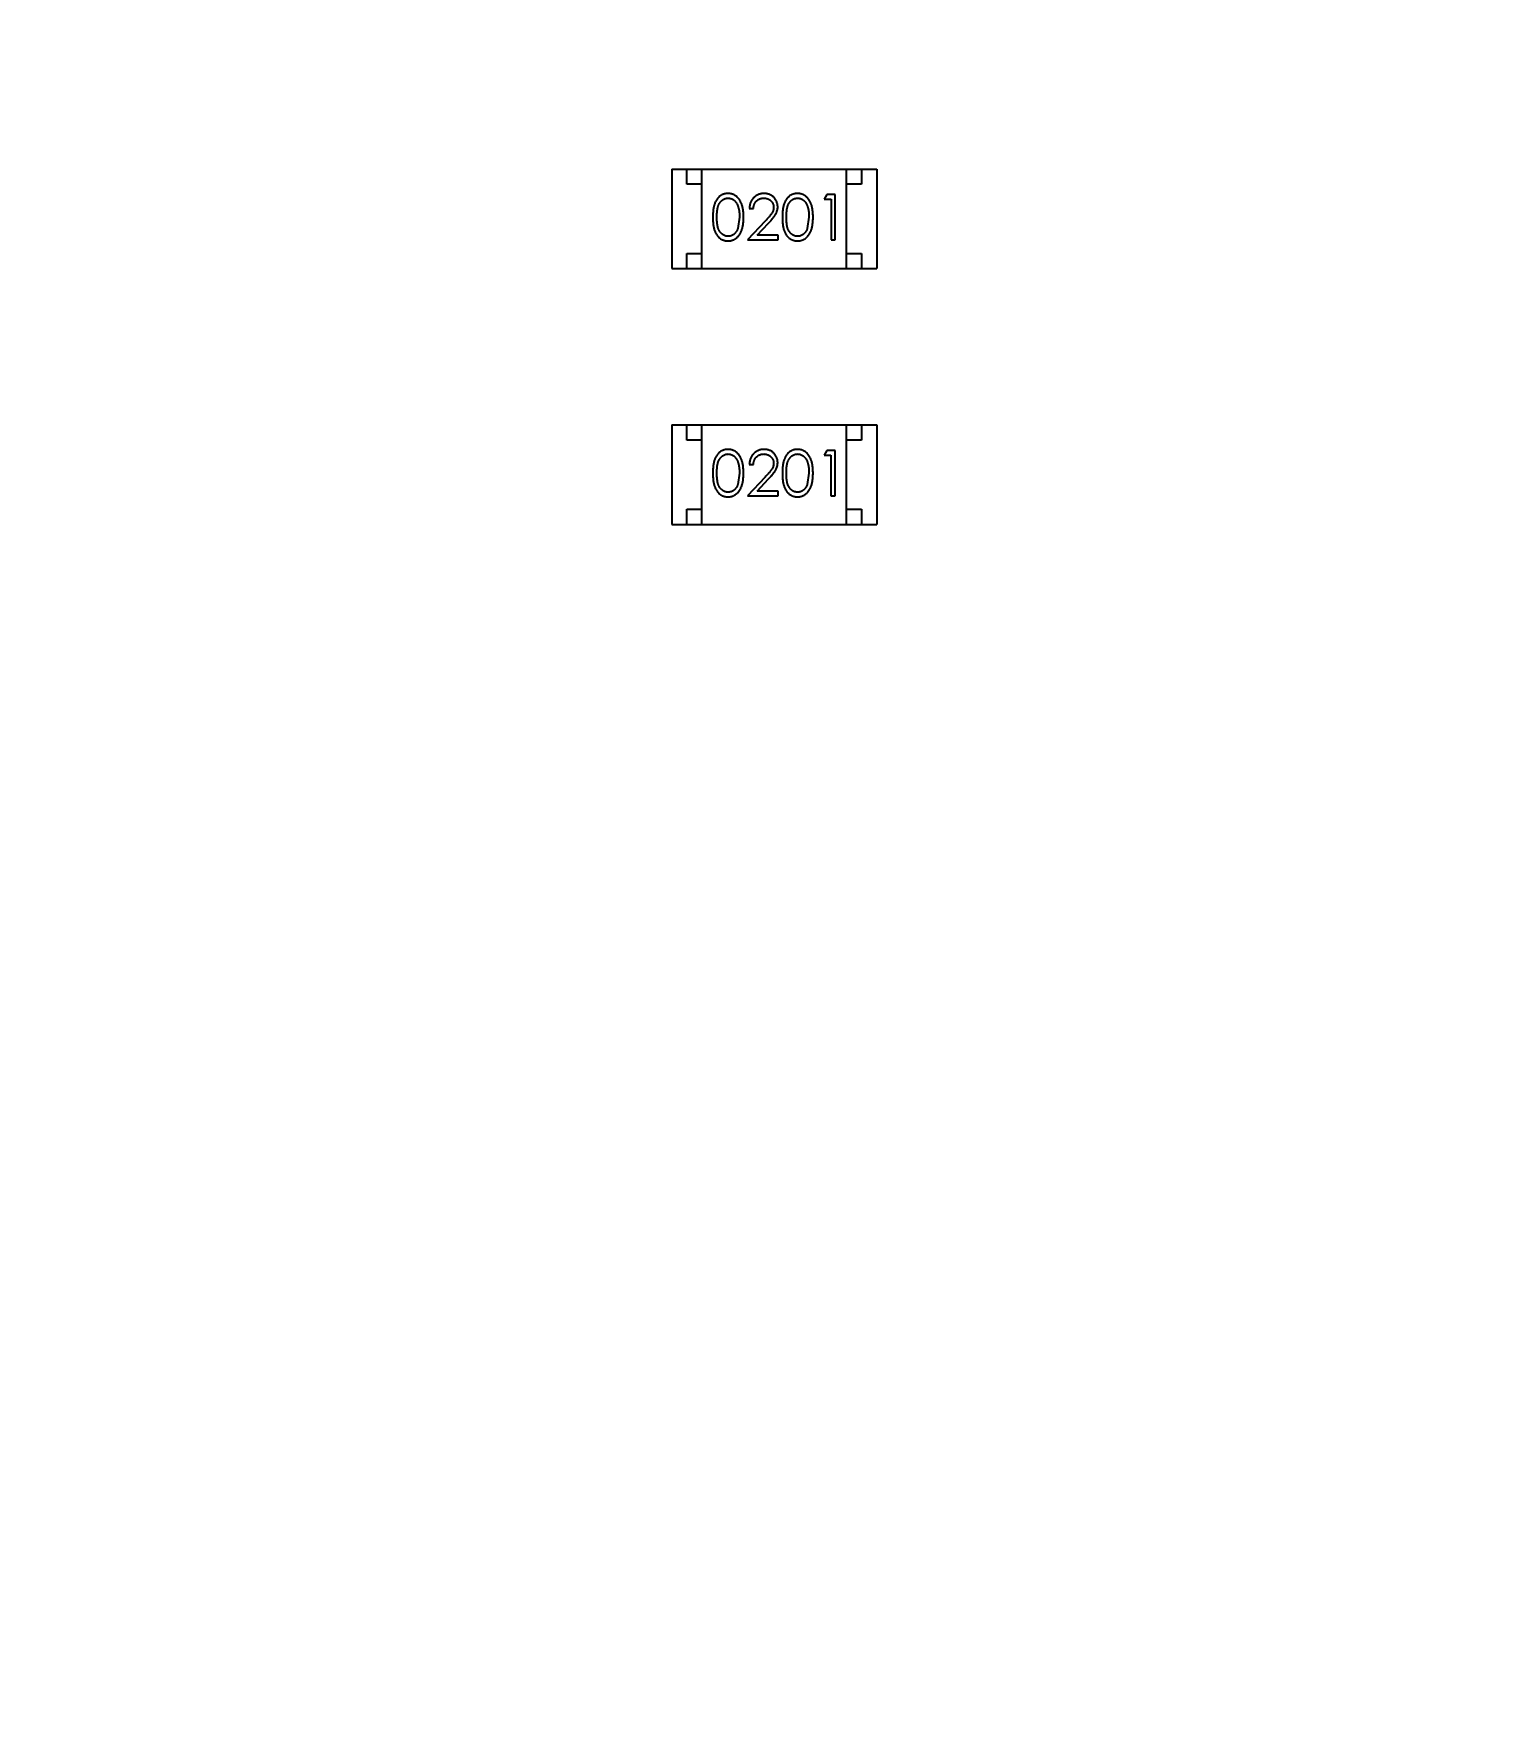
# Model space of a CAD drawing. Header units: inches. Extents: x 246 to 500, y -220 to -17.
# Drawn here: x 446.2 to 451.02, y -108.48 to -102.89 of the extents above; entities that cross this region are included whole.
import ezdxf

# ---------------------------------------------------------------- set-up
doc = ezdxf.new("R2010")
doc.units = ezdxf.units.IN
doc.header["$LTSCALE"] = 1.21
doc.header["$MEASUREMENT"] = 0
doc.header["$PDMODE"] = 3
doc.header["$PDSIZE"] = 0.3125
doc.layers.get('0').update_dxf_attribs({"linetype": 'CONTINUOUS'})
doc.layers.get('Defpoints').update_dxf_attribs({"linetype": 'CONTINUOUS'})
doc.layers.add('DIM', color=3, linetype='CONTINUOUS')
doc.styles.get("Standard").update_dxf_attribs({"font": 'txt', "width": 0.8})
doc.dimstyles.get("Standard").update_dxf_attribs({"dimtxt": 0.15625, "dimasz": 0.1875, "dimexe": 0.125, "dimexo": 0.0625, "dimgap": 0.09, "dimtad": 0, "dimtih": 1, "dimtoh": 1, "dimzin": 4, "dimdsep": 46, "dimtxsty": 'Standard', "dimblk": '_FILLED', "dimblk1": '_FILLED', "dimblk2": '_FILLED', "dimcen": 0.09, "dimazin": 1, "dimtp": 0.01, "dimtm": 0.01, "dimtfac": 1, "dimtofl": 0, "dimtmove": 0, "dimatfit": 3, "dimldrblk": '_FILLED', "dimfxl": 1, "dimtolj": 1, "dimtzin": 4, "dimarcsym": 0})

# ---------------------------------------------------------------- blocks, each defined once
blk = doc.blocks.new('_FILLED')
at = {"color": 0, "linetype": 'ByBlock'}
blk.add_solid([(0, 0), (-1, 0.1667), (-1, -0.1667)], dxfattribs=at)
blk = doc.blocks.new('*D61')
at = {"layer": 'Defpoints', "color": 0}
for p in [(433.4401, -77.4879), (433.4401, -91.8581), (457.6897, -127.8567)]:
    blk.add_point(p, dxfattribs=at)
at = {"layer": 'DIM', "color": 0, "lineweight": -2}
for p, q in [((433.4401, -91.7956), (433.4401, -77.3629)), ((457.6897, -127.7942), (457.6897, -77.3629)), ((435.4401, -77.4879), (442.2749, -77.4879)), ((455.6897, -77.4879), (448.8549, -77.4879))]:
    blk.add_line(p, q, dxfattribs=at)
at = {"layer": 'DIM', "color": 0, "lineweight": -2, "xscale": 2, "yscale": 2, "zscale": 2, "rotation": 180}
blk.add_blockref('_FILLED', (433.4401, -77.4879), dxfattribs=at)
at = {"layer": 'DIM', "color": 0, "lineweight": -2, "xscale": 2, "yscale": 2, "zscale": 2}
blk.add_blockref('_FILLED', (457.6897, -77.4879), dxfattribs=at)
at = {"layer": 'DIM', "color": 0, "insert": (445.5649, -77.4879), "char_height": 2, "attachment_point": 5}
blk.add_mtext('\\A1;24.25', dxfattribs=at)

msp = doc.modelspace()

# ---------------------------------------------------------------- linework, layer by layer
at = {"color": 7, "linetype": 'Continuous'}
for p, q in [((448.3151, -103.3441), (448.3151, -103.6741)), ((448.3151, -103.3441), (448.9951, -103.3441)), ((448.3651, -103.3941), (448.3651, -103.3441)), ((448.4151, -103.6741), (448.4151, -103.3441)), ((448.8951, -103.6741), (448.8951, -103.3441)), ((448.9451, -103.3441), (448.9451, -103.3941)), ((448.9951, -103.3441), (448.9951, -103.6741)), ((448.4151, -103.3941), (448.3651, -103.3941)), ((448.9451, -103.3941), (448.8951, -103.3941)), ((448.8292, -103.4288), (448.8204, -103.4442)), ((448.8204, -103.4442), (448.8435, -103.4442)), ((448.8569, -103.4288), (448.8292, -103.4288)), ((448.8435, -103.4442), (448.8435, -103.5788)), ((448.8569, -103.5788), (448.8569, -103.4288)), ((448.5396, -103.5038), (448.5339, -103.5415)), ((448.6247, -103.5168), (448.5665, -103.5788)), ((448.5723, -103.475), (448.5858, -103.475)), ((448.7704, -103.5038), (448.7647, -103.5415)), ((448.5987, -103.5634), (448.6362, -103.5234)), ((448.6685, -103.5634), (448.5987, -103.5634)), ((448.6685, -103.5788), (448.6685, -103.5634)), ((448.3651, -103.6741), (448.3651, -103.6241)), ((448.3651, -103.6241), (448.4151, -103.6241)), ((448.5665, -103.5788), (448.6685, -103.5788)), ((448.8435, -103.5788), (448.8569, -103.5788)), ((448.8951, -103.6241), (448.9451, -103.6241)), ((448.9451, -103.6241), (448.9451, -103.6741)), ((448.3151, -103.6741), (448.9951, -103.6741)), ((448.3151, -104.1937), (448.3151, -104.5237)), ((448.3151, -104.1937), (448.9951, -104.1937)), ((448.3651, -104.2437), (448.3651, -104.1937)), ((448.4151, -104.2437), (448.3651, -104.2437)), ((448.4151, -104.5237), (448.4151, -104.1937)), ((448.8951, -104.5237), (448.8951, -104.1937)), ((448.9451, -104.2437), (448.8951, -104.2437)), ((448.9451, -104.1937), (448.9451, -104.2437)), ((448.9951, -104.1937), (448.9951, -104.5237)), ((448.8292, -104.2784), (448.8204, -104.2938)), ((448.8204, -104.2938), (448.8434, -104.2938)), ((448.8569, -104.2784), (448.8292, -104.2784)), ((448.8434, -104.2938), (448.8434, -104.4284)), ((448.8569, -104.4284), (448.8569, -104.2784)), ((448.5396, -104.3534), (448.5339, -104.3912)), ((448.5723, -104.3246), (448.5857, -104.3246)), ((448.7704, -104.3534), (448.7647, -104.3912)), ((448.6247, -104.3664), (448.5665, -104.4284)), ((448.5986, -104.4131), (448.6362, -104.373)), ((448.6684, -104.4131), (448.5986, -104.4131)), ((448.6684, -104.4284), (448.6684, -104.4131)), ((448.5665, -104.4284), (448.6684, -104.4284)), ((448.8434, -104.4284), (448.8569, -104.4284)), ((448.3151, -104.5237), (448.9951, -104.5237)), ((448.3651, -104.5237), (448.3651, -104.4737)), ((448.3651, -104.4737), (448.4151, -104.4737)), ((448.8951, -104.4737), (448.9451, -104.4737)), ((448.9451, -104.4737), (448.9451, -104.5237))]:
    msp.add_line(p, q, dxfattribs=at)
for points, knots in [([(448.5013, -103.425), (448.5001, -103.425), (448.4978, -103.425), (448.4943, -103.4255), (448.491, -103.4261), (448.4877, -103.4271), (448.4845, -103.4282), (448.4814, -103.4297), (448.4783, -103.4314), (448.4754, -103.4333), (448.4726, -103.4356), (448.4699, -103.438), (448.4674, -103.4407), (448.4651, -103.4437), (448.463, -103.4469), (448.4609, -103.4503), (448.4591, -103.454), (448.4574, -103.458), (448.4559, -103.4623), (448.4547, -103.467), (448.4535, -103.4721), (448.4527, -103.4777), (448.452, -103.4836), (448.4515, -103.49), (448.4512, -103.4968), (448.4512, -103.5015), (448.4512, -103.5039)], [0, 0, 0, 0, 0.033742, 0.066533, 0.099153, 0.13154, 0.164087, 0.196563, 0.229707, 0.263315, 0.297504, 0.331686, 0.366482, 0.4021, 0.438958, 0.476748, 0.515985, 0.556589, 0.599519, 0.645765, 0.695487, 0.748721, 0.805687, 0.866754, 0.931405, 1, 1, 1, 1]), ([(448.4646, -103.5038), (448.4646, -103.5018), (448.4646, -103.4979), (448.4649, -103.4922), (448.4652, -103.487), (448.4658, -103.4821), (448.4664, -103.4775), (448.4672, -103.4734), (448.4681, -103.4696), (448.4692, -103.4662), (448.4704, -103.4631), (448.4718, -103.4602), (448.4733, -103.4575), (448.4749, -103.455), (448.4767, -103.4527), (448.4786, -103.4505), (448.4806, -103.4486), (448.4834, -103.4464), (448.4872, -103.444), (448.4919, -103.4419), (448.4968, -103.4406), (448.5001, -103.4405), (448.5018, -103.4404)], [0, 0, 0, 0, 0.073302, 0.142286, 0.206253, 0.266017, 0.321612, 0.372532, 0.419497, 0.462398, 0.502825, 0.541489, 0.579034, 0.615143, 0.650298, 0.684912, 0.718701, 0.752189, 0.817245, 0.879117, 0.939613, 1, 1, 1, 1]), ([(448.5531, -103.5039), (448.5531, -103.5016), (448.553, -103.4971), (448.5527, -103.4905), (448.5522, -103.4843), (448.5514, -103.4785), (448.5505, -103.473), (448.5493, -103.4679), (448.5479, -103.4631), (448.5463, -103.4587), (448.5445, -103.4546), (448.5426, -103.4508), (448.5405, -103.4472), (448.5382, -103.4439), (448.5358, -103.4409), (448.5332, -103.4381), (448.5305, -103.4356), (448.5276, -103.4334), (448.5247, -103.4314), (448.5216, -103.4297), (448.5184, -103.4282), (448.5151, -103.427), (448.5118, -103.4261), (448.5084, -103.4254), (448.5049, -103.425), (448.5025, -103.425), (448.5013, -103.425)], [0, 0, 0, 0, 0.065278, 0.127205, 0.186168, 0.241675, 0.294115, 0.343609, 0.390387, 0.434463, 0.476646, 0.517002, 0.555936, 0.593716, 0.630057, 0.665601, 0.700745, 0.734917, 0.768681, 0.802087, 0.834849, 0.867433, 0.900138, 0.932806, 0.966212, 1, 1, 1, 1]), ([(448.5018, -103.4404), (448.5034, -103.4405), (448.5067, -103.4406), (448.5115, -103.4419), (448.5162, -103.444), (448.52, -103.4464), (448.5228, -103.4486), (448.5249, -103.4506), (448.5268, -103.4529), (448.5286, -103.4553), (448.5303, -103.4581), (448.5319, -103.461), (448.5333, -103.4642), (448.5346, -103.4676), (448.5358, -103.4713), (448.5369, -103.4752), (448.5377, -103.4794), (448.5384, -103.4838), (448.5389, -103.4884), (448.5394, -103.4933), (448.5396, -103.4985), (448.5396, -103.502), (448.5396, -103.5038)], [0, 0, 0, 0, 0.059689, 0.119507, 0.181075, 0.246162, 0.279894, 0.314468, 0.350403, 0.387474, 0.426147, 0.466624, 0.508745, 0.553328, 0.600058, 0.649177, 0.700552, 0.754894, 0.811825, 0.871514, 0.934319, 1, 1, 1, 1]), ([(448.6212, -103.425), (448.6196, -103.425), (448.6163, -103.4251), (448.6114, -103.4258), (448.6068, -103.4269), (448.6024, -103.4284), (448.5982, -103.4304), (448.5942, -103.4328), (448.5903, -103.4357), (448.5868, -103.439), (448.5835, -103.4426), (448.5806, -103.4465), (448.5782, -103.4507), (448.5762, -103.4551), (448.5745, -103.4597), (448.5734, -103.4646), (448.5726, -103.4697), (448.5724, -103.4732), (448.5723, -103.475)], [0, 0, 0, 0, 0.06445, 0.126725, 0.187421, 0.247417, 0.306749, 0.366595, 0.427749, 0.490235, 0.553031, 0.614805, 0.676505, 0.738096, 0.801021, 0.864897, 0.931209, 1, 1, 1, 1]), ([(448.5858, -103.475), (448.5859, -103.4736), (448.5862, -103.471), (448.5869, -103.4673), (448.5878, -103.4637), (448.5891, -103.4604), (448.5906, -103.4573), (448.5923, -103.4544), (448.5943, -103.4518), (448.5966, -103.4494), (448.599, -103.4473), (448.6017, -103.4454), (448.6044, -103.4439), (448.6074, -103.4426), (448.6105, -103.4416), (448.6137, -103.4409), (448.6171, -103.4405), (448.6194, -103.4404), (448.6205, -103.4404)], [0, 0, 0, 0, 0.073648, 0.143686, 0.210962, 0.275557, 0.338064, 0.399311, 0.4594, 0.51934, 0.579024, 0.637809, 0.695959, 0.754122, 0.813113, 0.873453, 0.935561, 1, 1, 1, 1]), ([(448.6205, -103.4404), (448.6217, -103.4404), (448.6239, -103.4405), (448.6271, -103.4409), (448.6302, -103.4416), (448.6332, -103.4426), (448.636, -103.4438), (448.6387, -103.4454), (448.6413, -103.4472), (448.6437, -103.4493), (448.6459, -103.4516), (448.6478, -103.454), (448.6494, -103.4565), (448.6508, -103.4592), (448.6518, -103.4619), (448.6525, -103.4648), (448.653, -103.4677), (448.6531, -103.4698), (448.6531, -103.4708)], [0, 0, 0, 0, 0.068027, 0.133505, 0.19695, 0.26027, 0.322741, 0.384982, 0.448465, 0.513424, 0.578224, 0.640011, 0.700094, 0.760067, 0.819012, 0.877878, 0.938035, 1, 1, 1, 1]), ([(448.6665, -103.4696), (448.6665, -103.4681), (448.6664, -103.4652), (448.6658, -103.4609), (448.6648, -103.4567), (448.6635, -103.4527), (448.6617, -103.4489), (448.6595, -103.4452), (448.657, -103.4416), (448.6541, -103.4382), (448.6509, -103.4351), (448.6473, -103.4324), (448.6436, -103.4301), (448.6396, -103.4282), (448.6353, -103.4268), (448.6308, -103.4257), (448.6261, -103.4251), (448.6229, -103.425), (448.6212, -103.425)], [0, 0, 0, 0, 0.06271, 0.123347, 0.183401, 0.242828, 0.302097, 0.36242, 0.423725, 0.487032, 0.550491, 0.612709, 0.674265, 0.73617, 0.799211, 0.863483, 0.930525, 1, 1, 1, 1]), ([(448.7321, -103.425), (448.7309, -103.425), (448.7286, -103.425), (448.7251, -103.4255), (448.7217, -103.4261), (448.7185, -103.4271), (448.7152, -103.4282), (448.7121, -103.4297), (448.7091, -103.4314), (448.7061, -103.4333), (448.7033, -103.4356), (448.7007, -103.438), (448.6982, -103.4407), (448.6959, -103.4437), (448.6937, -103.4469), (448.6917, -103.4503), (448.6899, -103.454), (448.6882, -103.458), (448.6867, -103.4623), (448.6854, -103.467), (448.6843, -103.4721), (448.6835, -103.4777), (448.6828, -103.4836), (448.6823, -103.49), (448.682, -103.4968), (448.6819, -103.5015), (448.6819, -103.5039)], [0, 0, 0, 0, 0.033742, 0.066533, 0.099153, 0.13154, 0.164087, 0.196563, 0.229707, 0.263315, 0.297504, 0.331686, 0.366482, 0.4021, 0.438958, 0.476748, 0.515985, 0.556589, 0.599519, 0.645765, 0.695487, 0.748721, 0.805687, 0.866754, 0.931405, 1, 1, 1, 1]), ([(448.6954, -103.5038), (448.6954, -103.5018), (448.6954, -103.4979), (448.6957, -103.4922), (448.696, -103.487), (448.6965, -103.4821), (448.6971, -103.4775), (448.698, -103.4734), (448.6989, -103.4696), (448.7, -103.4662), (448.7012, -103.4631), (448.7026, -103.4602), (448.7041, -103.4575), (448.7057, -103.455), (448.7074, -103.4527), (448.7093, -103.4505), (448.7113, -103.4486), (448.7142, -103.4464), (448.7179, -103.444), (448.7226, -103.4419), (448.7276, -103.4406), (448.7309, -103.4405), (448.7325, -103.4404)], [0, 0, 0, 0, 0.073302, 0.142286, 0.206253, 0.266017, 0.321612, 0.372532, 0.419497, 0.462398, 0.502825, 0.541489, 0.579034, 0.615143, 0.650298, 0.684912, 0.718701, 0.752189, 0.817245, 0.879117, 0.939613, 1, 1, 1, 1]), ([(448.7839, -103.5039), (448.7838, -103.5016), (448.7838, -103.4971), (448.7835, -103.4905), (448.7829, -103.4843), (448.7822, -103.4785), (448.7812, -103.473), (448.7801, -103.4679), (448.7787, -103.4631), (448.7771, -103.4587), (448.7753, -103.4546), (448.7734, -103.4508), (448.7712, -103.4472), (448.769, -103.4439), (448.7666, -103.4409), (448.764, -103.4381), (448.7613, -103.4356), (448.7584, -103.4334), (448.7554, -103.4314), (448.7523, -103.4297), (448.7492, -103.4282), (448.7459, -103.427), (448.7426, -103.4261), (448.7392, -103.4254), (448.7356, -103.425), (448.7333, -103.425), (448.7321, -103.425)], [0, 0, 0, 0, 0.065278, 0.127205, 0.186168, 0.241675, 0.294115, 0.343609, 0.390387, 0.434463, 0.476646, 0.517002, 0.555936, 0.593716, 0.630057, 0.665601, 0.700745, 0.734917, 0.768681, 0.802087, 0.834849, 0.867433, 0.900138, 0.932806, 0.966212, 1, 1, 1, 1]), ([(448.7325, -103.4404), (448.7342, -103.4405), (448.7375, -103.4406), (448.7423, -103.4419), (448.747, -103.444), (448.7507, -103.4464), (448.7536, -103.4486), (448.7556, -103.4506), (448.7576, -103.4529), (448.7594, -103.4553), (448.7611, -103.4581), (448.7626, -103.461), (448.7641, -103.4642), (448.7654, -103.4676), (448.7666, -103.4713), (448.7676, -103.4752), (448.7684, -103.4794), (448.7692, -103.4838), (448.7697, -103.4884), (448.7701, -103.4933), (448.7703, -103.4985), (448.7704, -103.502), (448.7704, -103.5038)], [0, 0, 0, 0, 0.059689, 0.119507, 0.181075, 0.246162, 0.279894, 0.314468, 0.350403, 0.387474, 0.426147, 0.466624, 0.508745, 0.553328, 0.600058, 0.649177, 0.700552, 0.754894, 0.811825, 0.871514, 0.934319, 1, 1, 1, 1]), ([(448.4512, -103.5039), (448.4512, -103.5063), (448.4512, -103.5109), (448.4515, -103.5177), (448.452, -103.524), (448.4527, -103.53), (448.4536, -103.5355), (448.4547, -103.5407), (448.456, -103.5454), (448.4575, -103.5497), (448.4592, -103.5537), (448.4611, -103.5574), (448.4631, -103.5609), (448.4653, -103.5641), (448.4676, -103.5671), (448.47, -103.5698), (448.4727, -103.5722), (448.4755, -103.5744), (448.4784, -103.5764), (448.4814, -103.578), (448.4845, -103.5795), (448.4877, -103.5806), (448.491, -103.5816), (448.4943, -103.5822), (448.4978, -103.5826), (448.5001, -103.5827), (448.5013, -103.5827)], [0, 0, 0, 0, 0.068113, 0.132564, 0.193427, 0.250218, 0.303569, 0.353576, 0.400235, 0.443586, 0.484619, 0.524292, 0.56238, 0.599049, 0.63494, 0.669782, 0.704009, 0.737842, 0.771098, 0.803896, 0.836415, 0.868639, 0.900715, 0.933378, 0.966213, 1, 1, 1, 1]), ([(448.5018, -103.5673), (448.5001, -103.5672), (448.4968, -103.567), (448.4919, -103.5657), (448.4872, -103.5637), (448.4834, -103.5613), (448.4806, -103.559), (448.4785, -103.5571), (448.4766, -103.5549), (448.4749, -103.5526), (448.4732, -103.5501), (448.4718, -103.5474), (448.4704, -103.5445), (448.4692, -103.5414), (448.4681, -103.538), (448.4671, -103.5342), (448.4664, -103.53), (448.4657, -103.5255), (448.4653, -103.5206), (448.4649, -103.5154), (448.4646, -103.5097), (448.4646, -103.5058), (448.4646, -103.5038)], [0, 0, 0, 0, 0.060034, 0.120278, 0.182348, 0.247919, 0.281641, 0.315701, 0.350322, 0.385703, 0.421819, 0.459196, 0.497866, 0.538301, 0.58121, 0.628183, 0.679403, 0.734699, 0.794074, 0.858416, 0.927049, 1, 1, 1, 1]), ([(448.5013, -103.5827), (448.5025, -103.5827), (448.5049, -103.5826), (448.5084, -103.5822), (448.5118, -103.5815), (448.5152, -103.5806), (448.5184, -103.5794), (448.5216, -103.5779), (448.5247, -103.5762), (448.5277, -103.5742), (448.5306, -103.5719), (448.5334, -103.5694), (448.536, -103.5666), (448.5384, -103.5636), (448.5406, -103.5603), (448.5427, -103.5567), (448.5446, -103.5529), (448.5464, -103.5489), (448.548, -103.5445), (448.5493, -103.5397), (448.5505, -103.5346), (448.5515, -103.5292), (448.5522, -103.5234), (448.5527, -103.5172), (448.553, -103.5107), (448.5531, -103.5062), (448.5531, -103.5039)], [0, 0, 0, 0, 0.033824, 0.067298, 0.10028, 0.133019, 0.165736, 0.198792, 0.232372, 0.266409, 0.301016, 0.336196, 0.371972, 0.408574, 0.446394, 0.485225, 0.525372, 0.567224, 0.611081, 0.65775, 0.70702, 0.759235, 0.814484, 0.873227, 0.934937, 1, 1, 1, 1]), ([(448.6531, -103.4708), (448.653, -103.4724), (448.6529, -103.4756), (448.6519, -103.4804), (448.6502, -103.4851), (448.6482, -103.4889), (448.6461, -103.492), (448.6443, -103.4947), (448.6419, -103.4976), (448.6392, -103.5009), (448.6362, -103.5044), (448.6327, -103.5083), (448.6289, -103.5124), (448.6261, -103.5153), (448.6247, -103.5168)], [0, 0, 0, 0, 0.088014, 0.174976, 0.2638, 0.355443, 0.406413, 0.465519, 0.533076, 0.609353, 0.693899, 0.787171, 0.889197, 1, 1, 1, 1]), ([(448.6362, -103.5234), (448.6376, -103.5219), (448.6404, -103.5189), (448.6444, -103.5145), (448.6479, -103.5104), (448.6511, -103.5065), (448.654, -103.5029), (448.6564, -103.4995), (448.6585, -103.4964), (448.6609, -103.4925), (448.6632, -103.4878), (448.6651, -103.4819), (448.6663, -103.4758), (448.6665, -103.4717), (448.6665, -103.4696)], [0, 0, 0, 0, 0.09953, 0.192079, 0.277712, 0.357454, 0.429648, 0.495771, 0.555538, 0.608657, 0.707578, 0.804328, 0.901298, 1, 1, 1, 1]), ([(448.6819, -103.5039), (448.6819, -103.5063), (448.682, -103.5109), (448.6823, -103.5177), (448.6828, -103.524), (448.6835, -103.53), (448.6844, -103.5355), (448.6855, -103.5407), (448.6868, -103.5454), (448.6883, -103.5497), (448.69, -103.5537), (448.6918, -103.5574), (448.6939, -103.5609), (448.696, -103.5641), (448.6983, -103.5671), (448.7008, -103.5698), (448.7035, -103.5722), (448.7063, -103.5744), (448.7092, -103.5764), (448.7122, -103.578), (448.7153, -103.5795), (448.7185, -103.5806), (448.7218, -103.5816), (448.7251, -103.5822), (448.7286, -103.5826), (448.7309, -103.5827), (448.7321, -103.5827)], [0, 0, 0, 0, 0.068113, 0.132564, 0.193427, 0.250218, 0.303569, 0.353576, 0.400235, 0.443586, 0.484619, 0.524292, 0.56238, 0.599049, 0.63494, 0.669782, 0.704009, 0.737842, 0.771098, 0.803896, 0.836415, 0.868639, 0.900715, 0.933378, 0.966213, 1, 1, 1, 1]), ([(448.7325, -103.5673), (448.7309, -103.5672), (448.7276, -103.567), (448.7227, -103.5657), (448.718, -103.5637), (448.7142, -103.5613), (448.7114, -103.559), (448.7093, -103.5571), (448.7074, -103.5549), (448.7056, -103.5526), (448.704, -103.5501), (448.7025, -103.5474), (448.7012, -103.5445), (448.6999, -103.5414), (448.6988, -103.538), (448.6979, -103.5342), (448.6972, -103.53), (448.6965, -103.5255), (448.696, -103.5206), (448.6957, -103.5154), (448.6954, -103.5097), (448.6954, -103.5058), (448.6954, -103.5038)], [0, 0, 0, 0, 0.060034, 0.120278, 0.182348, 0.247919, 0.281641, 0.315701, 0.350322, 0.385703, 0.421819, 0.459196, 0.497866, 0.538301, 0.58121, 0.628183, 0.679403, 0.734699, 0.794074, 0.858416, 0.927049, 1, 1, 1, 1]), ([(448.7321, -103.5827), (448.7333, -103.5827), (448.7357, -103.5826), (448.7392, -103.5822), (448.7426, -103.5815), (448.746, -103.5806), (448.7492, -103.5794), (448.7524, -103.5779), (448.7555, -103.5762), (448.7585, -103.5742), (448.7614, -103.5719), (448.7641, -103.5694), (448.7667, -103.5666), (448.7691, -103.5636), (448.7714, -103.5603), (448.7735, -103.5567), (448.7754, -103.5529), (448.7772, -103.5489), (448.7788, -103.5445), (448.7801, -103.5397), (448.7813, -103.5346), (448.7822, -103.5292), (448.7829, -103.5234), (448.7835, -103.5172), (448.7838, -103.5107), (448.7838, -103.5062), (448.7839, -103.5039)], [0, 0, 0, 0, 0.033824, 0.067298, 0.10028, 0.133019, 0.165736, 0.198792, 0.232372, 0.266409, 0.301016, 0.336196, 0.371972, 0.408574, 0.446394, 0.485225, 0.525372, 0.567224, 0.611081, 0.65775, 0.70702, 0.759235, 0.814484, 0.873227, 0.934937, 1, 1, 1, 1]), ([(448.5339, -103.5415), (448.5336, -103.5426), (448.5328, -103.5446), (448.5315, -103.5476), (448.53, -103.5503), (448.5284, -103.5528), (448.5267, -103.5551), (448.5248, -103.5573), (448.5228, -103.5592), (448.52, -103.5614), (448.5163, -103.5638), (448.5116, -103.5658), (448.5067, -103.5671), (448.5034, -103.5672), (448.5018, -103.5673)], [0, 0, 0, 0, 0.075949, 0.148549, 0.218996, 0.286119, 0.351826, 0.416074, 0.478265, 0.540325, 0.660405, 0.774606, 0.887187, 1, 1, 1, 1]), ([(448.7647, -103.5415), (448.7643, -103.5426), (448.7636, -103.5446), (448.7622, -103.5476), (448.7608, -103.5503), (448.7592, -103.5528), (448.7574, -103.5551), (448.7556, -103.5573), (448.7536, -103.5592), (448.7508, -103.5614), (448.7471, -103.5638), (448.7424, -103.5658), (448.7375, -103.5671), (448.7342, -103.5672), (448.7325, -103.5673)], [0, 0, 0, 0, 0.075949, 0.148549, 0.218996, 0.286119, 0.351826, 0.416074, 0.478265, 0.540325, 0.660405, 0.774606, 0.887187, 1, 1, 1, 1]), ([(448.5013, -104.2746), (448.5001, -104.2746), (448.4978, -104.2747), (448.4943, -104.2751), (448.4909, -104.2757), (448.4877, -104.2767), (448.4844, -104.2778), (448.4813, -104.2793), (448.4783, -104.281), (448.4753, -104.2829), (448.4725, -104.2852), (448.4699, -104.2876), (448.4674, -104.2903), (448.4651, -104.2933), (448.4629, -104.2965), (448.4609, -104.2999), (448.4591, -104.3036), (448.4574, -104.3076), (448.4559, -104.3119), (448.4546, -104.3166), (448.4535, -104.3217), (448.4527, -104.3273), (448.452, -104.3332), (448.4515, -104.3396), (448.4512, -104.3464), (448.4511, -104.3511), (448.4511, -104.3535)], [0, 0, 0, 0, 0.033742, 0.066533, 0.099153, 0.13154, 0.164087, 0.196563, 0.229707, 0.263315, 0.297504, 0.331686, 0.366482, 0.4021, 0.438958, 0.476748, 0.515985, 0.556589, 0.599519, 0.645765, 0.695487, 0.748721, 0.805687, 0.866754, 0.931405, 1, 1, 1, 1]), ([(448.4646, -104.3534), (448.4646, -104.3514), (448.4646, -104.3475), (448.4649, -104.3419), (448.4652, -104.3366), (448.4657, -104.3317), (448.4663, -104.3271), (448.4672, -104.323), (448.4681, -104.3193), (448.4692, -104.3158), (448.4704, -104.3127), (448.4718, -104.3098), (448.4733, -104.3071), (448.4749, -104.3046), (448.4766, -104.3023), (448.4785, -104.3002), (448.4805, -104.2982), (448.4834, -104.296), (448.4871, -104.2936), (448.4918, -104.2915), (448.4968, -104.2902), (448.5001, -104.2901), (448.5017, -104.29)], [0, 0, 0, 0, 0.073302, 0.142286, 0.206253, 0.266017, 0.321612, 0.372532, 0.419497, 0.462398, 0.502825, 0.541489, 0.579034, 0.615143, 0.650298, 0.684912, 0.718701, 0.752189, 0.817245, 0.879117, 0.939613, 1, 1, 1, 1]), ([(448.5531, -104.3535), (448.553, -104.3512), (448.553, -104.3467), (448.5527, -104.3401), (448.5521, -104.3339), (448.5514, -104.3281), (448.5504, -104.3226), (448.5493, -104.3175), (448.5479, -104.3127), (448.5463, -104.3083), (448.5445, -104.3042), (448.5426, -104.3004), (448.5404, -104.2968), (448.5382, -104.2935), (448.5358, -104.2905), (448.5332, -104.2877), (448.5305, -104.2852), (448.5276, -104.283), (448.5246, -104.281), (448.5215, -104.2793), (448.5184, -104.2778), (448.5151, -104.2767), (448.5118, -104.2757), (448.5084, -104.2751), (448.5048, -104.2747), (448.5025, -104.2746), (448.5013, -104.2746)], [0, 0, 0, 0, 0.065278, 0.127205, 0.186168, 0.241675, 0.294115, 0.343609, 0.390387, 0.434463, 0.476646, 0.517002, 0.555936, 0.593716, 0.630057, 0.665601, 0.700745, 0.734917, 0.768681, 0.802087, 0.834849, 0.867433, 0.900138, 0.932806, 0.966212, 1, 1, 1, 1]), ([(448.5017, -104.29), (448.5034, -104.2901), (448.5067, -104.2902), (448.5115, -104.2915), (448.5162, -104.2936), (448.5199, -104.296), (448.5228, -104.2983), (448.5248, -104.3003), (448.5268, -104.3025), (448.5286, -104.305), (448.5303, -104.3077), (448.5318, -104.3106), (448.5333, -104.3138), (448.5346, -104.3172), (448.5358, -104.3209), (448.5368, -104.3248), (448.5376, -104.329), (448.5384, -104.3334), (448.5389, -104.338), (448.5393, -104.3429), (448.5395, -104.3481), (448.5396, -104.3516), (448.5396, -104.3534)], [0, 0, 0, 0, 0.059689, 0.119507, 0.181075, 0.246162, 0.279894, 0.314468, 0.350403, 0.387474, 0.426147, 0.466624, 0.508745, 0.553328, 0.600058, 0.649177, 0.700552, 0.754894, 0.811825, 0.871514, 0.934319, 1, 1, 1, 1]), ([(448.6212, -104.2746), (448.6195, -104.2746), (448.6162, -104.2747), (448.6114, -104.2754), (448.6068, -104.2765), (448.6023, -104.278), (448.5981, -104.28), (448.5941, -104.2824), (448.5903, -104.2853), (448.5867, -104.2886), (448.5835, -104.2922), (448.5806, -104.2961), (448.5782, -104.3003), (448.5761, -104.3047), (448.5745, -104.3093), (448.5734, -104.3142), (448.5725, -104.3193), (448.5724, -104.3228), (448.5723, -104.3246)], [0, 0, 0, 0, 0.06445, 0.126725, 0.187421, 0.247417, 0.306749, 0.366595, 0.427749, 0.490235, 0.553031, 0.614805, 0.676505, 0.738096, 0.801021, 0.864897, 0.931209, 1, 1, 1, 1]), ([(448.5857, -104.3246), (448.5859, -104.3233), (448.5861, -104.3207), (448.5869, -104.3169), (448.5878, -104.3133), (448.589, -104.31), (448.5906, -104.3069), (448.5923, -104.3041), (448.5943, -104.3014), (448.5966, -104.299), (448.599, -104.2969), (448.6016, -104.295), (448.6044, -104.2935), (448.6073, -104.2922), (448.6104, -104.2912), (448.6137, -104.2905), (448.617, -104.2901), (448.6193, -104.29), (448.6205, -104.29)], [0, 0, 0, 0, 0.073648, 0.143686, 0.210962, 0.275557, 0.338064, 0.399311, 0.4594, 0.51934, 0.579024, 0.637809, 0.695959, 0.754122, 0.813113, 0.873453, 0.935561, 1, 1, 1, 1]), ([(448.6205, -104.29), (448.6216, -104.29), (448.6238, -104.2901), (448.6271, -104.2905), (448.6302, -104.2912), (448.6331, -104.2922), (448.636, -104.2934), (448.6387, -104.295), (448.6412, -104.2968), (448.6437, -104.2989), (448.6459, -104.3012), (448.6478, -104.3036), (448.6494, -104.3061), (448.6508, -104.3088), (448.6518, -104.3115), (448.6525, -104.3144), (448.653, -104.3173), (448.653, -104.3194), (448.6531, -104.3204)], [0, 0, 0, 0, 0.068027, 0.133505, 0.19695, 0.26027, 0.322741, 0.384982, 0.448465, 0.513424, 0.578224, 0.640011, 0.700094, 0.760067, 0.819012, 0.877878, 0.938035, 1, 1, 1, 1]), ([(448.6665, -104.3192), (448.6665, -104.3177), (448.6664, -104.3148), (448.6658, -104.3105), (448.6648, -104.3063), (448.6635, -104.3023), (448.6617, -104.2985), (448.6595, -104.2948), (448.657, -104.2912), (448.654, -104.2878), (448.6508, -104.2847), (448.6473, -104.282), (448.6435, -104.2797), (448.6395, -104.2778), (448.6353, -104.2764), (448.6308, -104.2754), (448.6261, -104.2747), (448.6228, -104.2746), (448.6212, -104.2746)], [0, 0, 0, 0, 0.06271, 0.123347, 0.183401, 0.242828, 0.302097, 0.36242, 0.423725, 0.487032, 0.550491, 0.612709, 0.674265, 0.73617, 0.799211, 0.863483, 0.930525, 1, 1, 1, 1]), ([(448.7321, -104.2746), (448.7309, -104.2746), (448.7285, -104.2747), (448.7251, -104.2751), (448.7217, -104.2757), (448.7184, -104.2767), (448.7152, -104.2778), (448.7121, -104.2793), (448.7091, -104.281), (448.7061, -104.2829), (448.7033, -104.2852), (448.7006, -104.2876), (448.6982, -104.2903), (448.6958, -104.2933), (448.6937, -104.2965), (448.6917, -104.2999), (448.6898, -104.3036), (448.6882, -104.3076), (448.6867, -104.3119), (448.6854, -104.3166), (448.6843, -104.3217), (448.6834, -104.3273), (448.6828, -104.3332), (448.6822, -104.3396), (448.6819, -104.3464), (448.6819, -104.3511), (448.6819, -104.3535)], [0, 0, 0, 0, 0.033742, 0.066533, 0.099153, 0.13154, 0.164087, 0.196563, 0.229707, 0.263315, 0.297504, 0.331686, 0.366482, 0.4021, 0.438958, 0.476748, 0.515985, 0.556589, 0.599519, 0.645765, 0.695487, 0.748721, 0.805687, 0.866754, 0.931405, 1, 1, 1, 1]), ([(448.6954, -104.3534), (448.6954, -104.3514), (448.6954, -104.3475), (448.6956, -104.3419), (448.696, -104.3366), (448.6965, -104.3317), (448.6971, -104.3271), (448.6979, -104.323), (448.6988, -104.3193), (448.6999, -104.3158), (448.7012, -104.3127), (448.7025, -104.3098), (448.704, -104.3071), (448.7057, -104.3046), (448.7074, -104.3023), (448.7093, -104.3002), (448.7113, -104.2982), (448.7142, -104.296), (448.7179, -104.2936), (448.7226, -104.2915), (448.7275, -104.2902), (448.7308, -104.2901), (448.7325, -104.29)], [0, 0, 0, 0, 0.073302, 0.142286, 0.206253, 0.266017, 0.321612, 0.372532, 0.419497, 0.462398, 0.502825, 0.541489, 0.579034, 0.615143, 0.650298, 0.684912, 0.718701, 0.752189, 0.817245, 0.879117, 0.939613, 1, 1, 1, 1]), ([(448.7838, -104.3535), (448.7838, -104.3512), (448.7837, -104.3467), (448.7835, -104.3401), (448.7829, -104.3339), (448.7822, -104.3281), (448.7812, -104.3226), (448.7801, -104.3175), (448.7786, -104.3127), (448.7771, -104.3083), (448.7752, -104.3042), (448.7733, -104.3004), (448.7712, -104.2968), (448.769, -104.2935), (448.7665, -104.2905), (448.764, -104.2877), (448.7613, -104.2852), (448.7584, -104.283), (448.7554, -104.281), (448.7523, -104.2793), (448.7491, -104.2778), (448.7459, -104.2767), (448.7426, -104.2757), (448.7391, -104.2751), (448.7356, -104.2747), (448.7332, -104.2746), (448.7321, -104.2746)], [0, 0, 0, 0, 0.065278, 0.127205, 0.186168, 0.241675, 0.294115, 0.343609, 0.390387, 0.434463, 0.476646, 0.517002, 0.555936, 0.593716, 0.630057, 0.665601, 0.700745, 0.734917, 0.768681, 0.802087, 0.834849, 0.867433, 0.900138, 0.932806, 0.966212, 1, 1, 1, 1]), ([(448.7325, -104.29), (448.7341, -104.2901), (448.7374, -104.2902), (448.7423, -104.2915), (448.7469, -104.2936), (448.7507, -104.296), (448.7536, -104.2983), (448.7556, -104.3003), (448.7576, -104.3025), (448.7594, -104.305), (448.761, -104.3077), (448.7626, -104.3106), (448.7641, -104.3138), (448.7654, -104.3172), (448.7665, -104.3209), (448.7676, -104.3248), (448.7684, -104.329), (448.7692, -104.3334), (448.7697, -104.338), (448.7701, -104.3429), (448.7703, -104.3481), (448.7703, -104.3516), (448.7704, -104.3534)], [0, 0, 0, 0, 0.059689, 0.119507, 0.181075, 0.246162, 0.279894, 0.314468, 0.350403, 0.387474, 0.426147, 0.466624, 0.508745, 0.553328, 0.600058, 0.649177, 0.700552, 0.754894, 0.811825, 0.871514, 0.934319, 1, 1, 1, 1]), ([(448.4511, -104.3535), (448.4511, -104.3559), (448.4512, -104.3605), (448.4515, -104.3673), (448.452, -104.3736), (448.4527, -104.3796), (448.4536, -104.3851), (448.4546, -104.3903), (448.456, -104.395), (448.4575, -104.3993), (448.4592, -104.4033), (448.461, -104.407), (448.4631, -104.4105), (448.4652, -104.4137), (448.4675, -104.4167), (448.47, -104.4194), (448.4727, -104.4219), (448.4755, -104.4241), (448.4784, -104.426), (448.4814, -104.4277), (448.4845, -104.4291), (448.4877, -104.4302), (448.491, -104.4312), (448.4943, -104.4318), (448.4978, -104.4322), (448.5001, -104.4323), (448.5013, -104.4323)], [0, 0, 0, 0, 0.068113, 0.132564, 0.193427, 0.250218, 0.303569, 0.353576, 0.400235, 0.443586, 0.484619, 0.524292, 0.56238, 0.599049, 0.63494, 0.669782, 0.704009, 0.737842, 0.771098, 0.803896, 0.836415, 0.868639, 0.900715, 0.933378, 0.966213, 1, 1, 1, 1]), ([(448.5017, -104.4169), (448.5001, -104.4168), (448.4968, -104.4167), (448.4919, -104.4154), (448.4872, -104.4133), (448.4834, -104.4109), (448.4806, -104.4086), (448.4785, -104.4067), (448.4766, -104.4045), (448.4748, -104.4022), (448.4732, -104.3997), (448.4717, -104.397), (448.4704, -104.3941), (448.4691, -104.391), (448.468, -104.3876), (448.4671, -104.3838), (448.4664, -104.3797), (448.4657, -104.3751), (448.4652, -104.3703), (448.4649, -104.365), (448.4646, -104.3593), (448.4646, -104.3554), (448.4646, -104.3534)], [0, 0, 0, 0, 0.060034, 0.120278, 0.182348, 0.247919, 0.281641, 0.315701, 0.350322, 0.385703, 0.421819, 0.459196, 0.497866, 0.538301, 0.58121, 0.628183, 0.679403, 0.734699, 0.794074, 0.858416, 0.927049, 1, 1, 1, 1]), ([(448.5013, -104.4323), (448.5025, -104.4323), (448.5048, -104.4322), (448.5084, -104.4318), (448.5118, -104.4311), (448.5151, -104.4302), (448.5184, -104.429), (448.5216, -104.4276), (448.5247, -104.4258), (448.5277, -104.4238), (448.5306, -104.4216), (448.5333, -104.419), (448.5359, -104.4163), (448.5383, -104.4132), (448.5406, -104.4099), (448.5427, -104.4063), (448.5446, -104.4025), (448.5464, -104.3985), (448.548, -104.3941), (448.5493, -104.3893), (448.5505, -104.3842), (448.5514, -104.3788), (448.5521, -104.373), (448.5527, -104.3668), (448.553, -104.3603), (448.553, -104.3558), (448.5531, -104.3535)], [0, 0, 0, 0, 0.033824, 0.067298, 0.10028, 0.133019, 0.165736, 0.198792, 0.232372, 0.266409, 0.301016, 0.336196, 0.371972, 0.408574, 0.446394, 0.485225, 0.525372, 0.567224, 0.611081, 0.65775, 0.70702, 0.759235, 0.814484, 0.873227, 0.934937, 1, 1, 1, 1]), ([(448.6531, -104.3204), (448.653, -104.322), (448.6529, -104.3253), (448.6518, -104.33), (448.6501, -104.3347), (448.6481, -104.3385), (448.6461, -104.3416), (448.6442, -104.3443), (448.6419, -104.3472), (448.6392, -104.3505), (448.6361, -104.354), (448.6327, -104.3579), (448.6288, -104.362), (448.6261, -104.3649), (448.6247, -104.3664)], [0, 0, 0, 0, 0.088014, 0.174976, 0.2638, 0.355443, 0.406413, 0.465519, 0.533076, 0.609353, 0.693899, 0.787171, 0.889197, 1, 1, 1, 1]), ([(448.6362, -104.373), (448.6376, -104.3715), (448.6404, -104.3685), (448.6443, -104.3641), (448.6479, -104.36), (448.6511, -104.3561), (448.6539, -104.3525), (448.6564, -104.3491), (448.6585, -104.346), (448.6608, -104.3421), (448.6631, -104.3374), (448.6651, -104.3315), (448.6663, -104.3254), (448.6664, -104.3213), (448.6665, -104.3192)], [0, 0, 0, 0, 0.09953, 0.192079, 0.277712, 0.357454, 0.429648, 0.495771, 0.555538, 0.608657, 0.707578, 0.804328, 0.901298, 1, 1, 1, 1]), ([(448.6819, -104.3535), (448.6819, -104.3559), (448.6819, -104.3605), (448.6822, -104.3673), (448.6827, -104.3736), (448.6835, -104.3796), (448.6844, -104.3851), (448.6854, -104.3903), (448.6867, -104.395), (448.6883, -104.3993), (448.69, -104.4033), (448.6918, -104.407), (448.6938, -104.4105), (448.696, -104.4137), (448.6983, -104.4167), (448.7008, -104.4194), (448.7034, -104.4219), (448.7062, -104.4241), (448.7092, -104.426), (448.7122, -104.4277), (448.7153, -104.4291), (448.7185, -104.4302), (448.7217, -104.4312), (448.7251, -104.4318), (448.7285, -104.4322), (448.7309, -104.4323), (448.7321, -104.4323)], [0, 0, 0, 0, 0.068113, 0.132564, 0.193427, 0.250218, 0.303569, 0.353576, 0.400235, 0.443586, 0.484619, 0.524292, 0.56238, 0.599049, 0.63494, 0.669782, 0.704009, 0.737842, 0.771098, 0.803896, 0.836415, 0.868639, 0.900715, 0.933378, 0.966213, 1, 1, 1, 1]), ([(448.7325, -104.4169), (448.7309, -104.4168), (448.7275, -104.4167), (448.7227, -104.4154), (448.7179, -104.4133), (448.7142, -104.4109), (448.7113, -104.4086), (448.7093, -104.4067), (448.7074, -104.4045), (448.7056, -104.4022), (448.704, -104.3997), (448.7025, -104.397), (448.7011, -104.3941), (448.6999, -104.391), (448.6988, -104.3876), (448.6979, -104.3838), (448.6971, -104.3797), (448.6964, -104.3751), (448.696, -104.3703), (448.6956, -104.365), (448.6954, -104.3593), (448.6954, -104.3554), (448.6954, -104.3534)], [0, 0, 0, 0, 0.060034, 0.120278, 0.182348, 0.247919, 0.281641, 0.315701, 0.350322, 0.385703, 0.421819, 0.459196, 0.497866, 0.538301, 0.58121, 0.628183, 0.679403, 0.734699, 0.794074, 0.858416, 0.927049, 1, 1, 1, 1]), ([(448.7321, -104.4323), (448.7332, -104.4323), (448.7356, -104.4322), (448.7391, -104.4318), (448.7426, -104.4311), (448.7459, -104.4302), (448.7492, -104.429), (448.7524, -104.4276), (448.7555, -104.4258), (448.7585, -104.4238), (448.7614, -104.4216), (448.7641, -104.419), (448.7667, -104.4163), (448.7691, -104.4132), (448.7714, -104.4099), (448.7734, -104.4063), (448.7754, -104.4025), (448.7771, -104.3985), (448.7788, -104.3941), (448.7801, -104.3893), (448.7812, -104.3842), (448.7822, -104.3788), (448.7829, -104.373), (448.7835, -104.3668), (448.7837, -104.3603), (448.7838, -104.3558), (448.7838, -104.3535)], [0, 0, 0, 0, 0.033824, 0.067298, 0.10028, 0.133019, 0.165736, 0.198792, 0.232372, 0.266409, 0.301016, 0.336196, 0.371972, 0.408574, 0.446394, 0.485225, 0.525372, 0.567224, 0.611081, 0.65775, 0.70702, 0.759235, 0.814484, 0.873227, 0.934937, 1, 1, 1, 1]), ([(448.5339, -104.3912), (448.5335, -104.3922), (448.5328, -104.3942), (448.5314, -104.3972), (448.53, -104.3999), (448.5284, -104.4024), (448.5266, -104.4047), (448.5248, -104.4069), (448.5228, -104.4088), (448.52, -104.411), (448.5163, -104.4134), (448.5116, -104.4154), (448.5067, -104.4167), (448.5034, -104.4168), (448.5017, -104.4169)], [0, 0, 0, 0, 0.075949, 0.148549, 0.218996, 0.286119, 0.351826, 0.416074, 0.478265, 0.540325, 0.660405, 0.774606, 0.887187, 1, 1, 1, 1]), ([(448.7647, -104.3912), (448.7643, -104.3922), (448.7635, -104.3942), (448.7622, -104.3972), (448.7607, -104.3999), (448.7591, -104.4024), (448.7574, -104.4047), (448.7555, -104.4069), (448.7535, -104.4088), (448.7507, -104.411), (448.747, -104.4134), (448.7423, -104.4154), (448.7375, -104.4167), (448.7342, -104.4168), (448.7325, -104.4169)], [0, 0, 0, 0, 0.075949, 0.148549, 0.218996, 0.286119, 0.351826, 0.416074, 0.478265, 0.540325, 0.660405, 0.774606, 0.887187, 1, 1, 1, 1])]:
    msp.add_open_spline(points, degree=3, knots=knots, dxfattribs=at)

# ---------------------------------------------------------------- dimensions: what is measured, and where the dimension line sits
at = {"layer": 'DIM'}
dim = msp.add_linear_dim(base=(433.4401, -77.4879), p1=(457.6897, -127.8567), p2=(433.4401, -91.8581), dimstyle='Standard', override={"dimtxt": 2, "dimasz": 2, "dimtih": 0, "dimtoh": 0, "dimzin": 0, "dimcen": 0.198, "dimadec": 0, "dimazin": 0, "dimtp": 0, "dimtm": 0, "dimtdec": 4, "dimtzin": 0}, dxfattribs=at)
dim.commit()
dim.dimension.update_dxf_attribs({"geometry": '*D61', "text_midpoint": (445.5649, -77.4879)})

doc.saveas('drawing.dxf')
